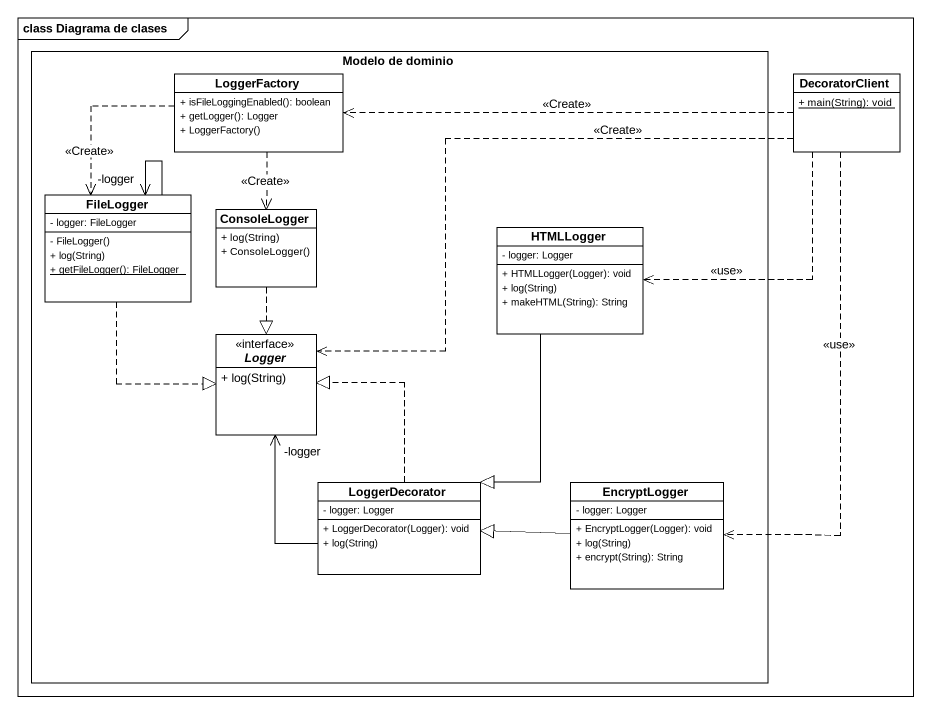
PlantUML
@startuml
mainframe class Diagrama de clases
hide circle
hide empty members
skinparam classAttributeIconSize 0
rectangle "Modelo de dominio" as Modelo_de_dominio {
  class LoggerFactory {
    + isFileLoggingEnabled(): boolean
    + getLogger(): Logger
    + LoggerFactory()
  }
  class FileLogger {
    - logger: FileLogger
    - FileLogger()
    + log(String)
    {static} + getFileLogger(): FileLogger
  }
  class ConsoleLogger {
    + log(String)
    + ConsoleLogger()
  }
  class HTMLLogger {
    - logger: Logger
    + HTMLLogger(Logger): void
    + log(String)
    + makeHTML(String): String
  }
  interface Logger {
    + log(String)
  }
  class LoggerDecorator {
    - logger: Logger
    + LoggerDecorator(Logger): void
    + log(String)
  }
  class EncryptLogger {
    - logger: Logger
    + EncryptLogger(Logger): void
    + log(String)
    + encrypt(String): String
  }
}
class DecoratorClient {
  {static} + main(String): void
}
LoggerFactory ..> FileLogger : <<Create>>
LoggerFactory ..> ConsoleLogger : <<Create>>
DecoratorClient .left.> LoggerFactory : <<Create>>
DecoratorClient ..> HTMLLogger : <<use>>
DecoratorClient .left.> Logger : <<Create>>
DecoratorClient ..> EncryptLogger : <<use>>
FileLogger --> "-logger" FileLogger
FileLogger ..|> Logger
ConsoleLogger ..|> Logger
HTMLLogger --|> LoggerDecorator
LoggerDecorator -up-> "-logger" Logger
LoggerDecorator .up.|> Logger
EncryptLogger -left-|> LoggerDecorator
@enduml
